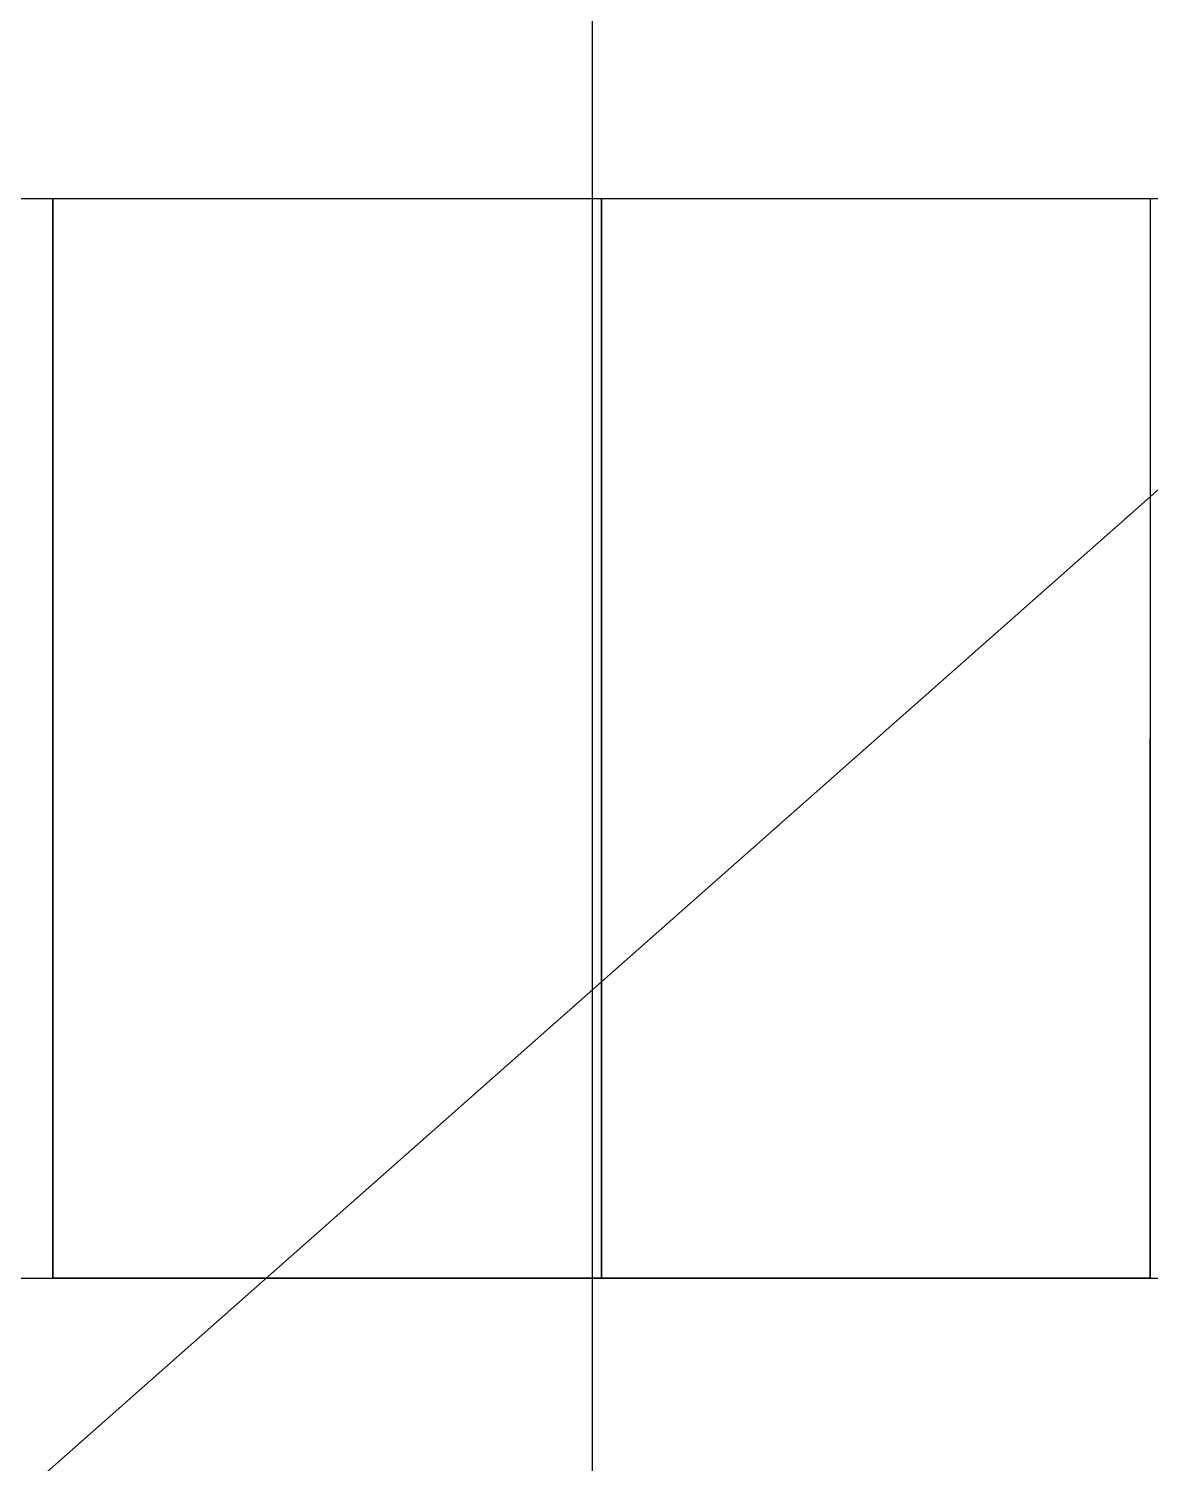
# Model space of a CAD drawing. Extents: x 225000 to 2157367, y 208400 to 840900.
# Drawn here: x 500699 to 501946, y 412797 to 414391 of the extents above; entities that cross this region are included whole.
import ezdxf

# ---------------------------------------------------------------- set-up
doc = ezdxf.new("R2010")
doc.units = 0
doc.header["$LTSCALE"] = 10
doc.linetypes.add('XFDC20$0$HIDDEN2', pattern=[0.1875, 0.125, -0.0625])
doc.layers.add('XFDC20$0$A-C-2800 (PH2)', color=195, linetype='XFDC20$0$HIDDEN2')
doc.layers.add('XFM2Q20-DC$0$RACK-DC1-600X1200', color=6, linetype='Continuous')

# ---------------------------------------------------------------- blocks, each defined once
blk = doc.blocks.new('Data Center Layout_L20')
blk.add_line((511825.59, 222602.31), (498925.59, 211202.31))
blk = doc.blocks.new('XFDC20')
at = {"layer": 'XFDC20$0$A-C-2800 (PH2)', "ltscale": 0.3}
for p, q in [((501325.6, 211277.3), (501325.6, 222602.3)), ((498925.6, 214202.3), (511825.6, 214202.3)), ((498925.6, 213002.3), (511825.6, 213002.3))]:
    blk.add_line(p, q, dxfattribs=at)
blk = doc.blocks.new('XFM2Q20-DC')
at = {"layer": 'XFM2Q20-DC$0$RACK-DC1-600X1200'}
for p, q in [((500725.6, 214202.3), (500725.6, 213002.3)), ((500725.6, 214202.3), (501335.6, 214202.3)), ((501335.6, 214202.3), (501335.6, 213002.3)), ((501335.6, 214202.3), (501945.6, 214202.3)), ((501945.6, 214202.3), (501945.6, 213002.3)), ((500725.6, 213002.3), (500725.6, 213602.3)), ((501335.6, 213002.3), (501335.6, 213602.3)), ((501945.6, 213002.3), (501945.6, 213602.3))]:
    blk.add_line(p, q, dxfattribs=at)
for points in [[(501335.6, 213002.3), (500725.6, 213002.3), (500725.6, 214202.3), (501335.6, 214202.3)], [(501945.6, 213002.3), (501335.6, 213002.3), (501335.6, 214202.3), (501945.6, 214202.3)]]:
    blk.add_lwpolyline(points, close=True, dxfattribs=at)

msp = doc.modelspace()

# ---------------------------------------------------------------- block references
for name in ['Data Center Layout_L20', 'XFDC20', 'XFM2Q20-DC']:
    msp.add_blockref(name, (0, 200000))

doc.saveas('drawing.dxf')
